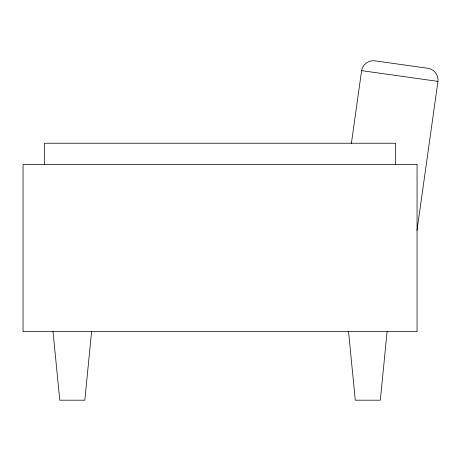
<?xml version="1.0" encoding="UTF-8"?>
<svg xmlns="http://www.w3.org/2000/svg" width="461" height="461" viewBox="0 0 461 461"><rect width="100%" height="100%" fill="white"/><g stroke="black" fill="none" stroke-linecap="round" stroke-linejoin="round"><path stroke-width="0.69" d="M91.572 331.666L84.83 400.194L59.774 400.194L53.027 331.666M387.084 331.666L380.337 400.194L355.287 400.194L348.539 331.666M351.391 143.348L361.608 70.648C362.6 64.517 368.506 60.068 374.672 60.806L428.108 68.314C434.239 69.306 438.693 75.212 437.95 81.378L417.015 230.339M361.608 70.648L437.95 81.378M395.647 164.64L395.647 143.227L44.463 143.227L44.463 164.64M417.061 164.64L23.05 164.64L23.05 331.666L417.061 331.666L417.061 164.64"/></g></svg>
